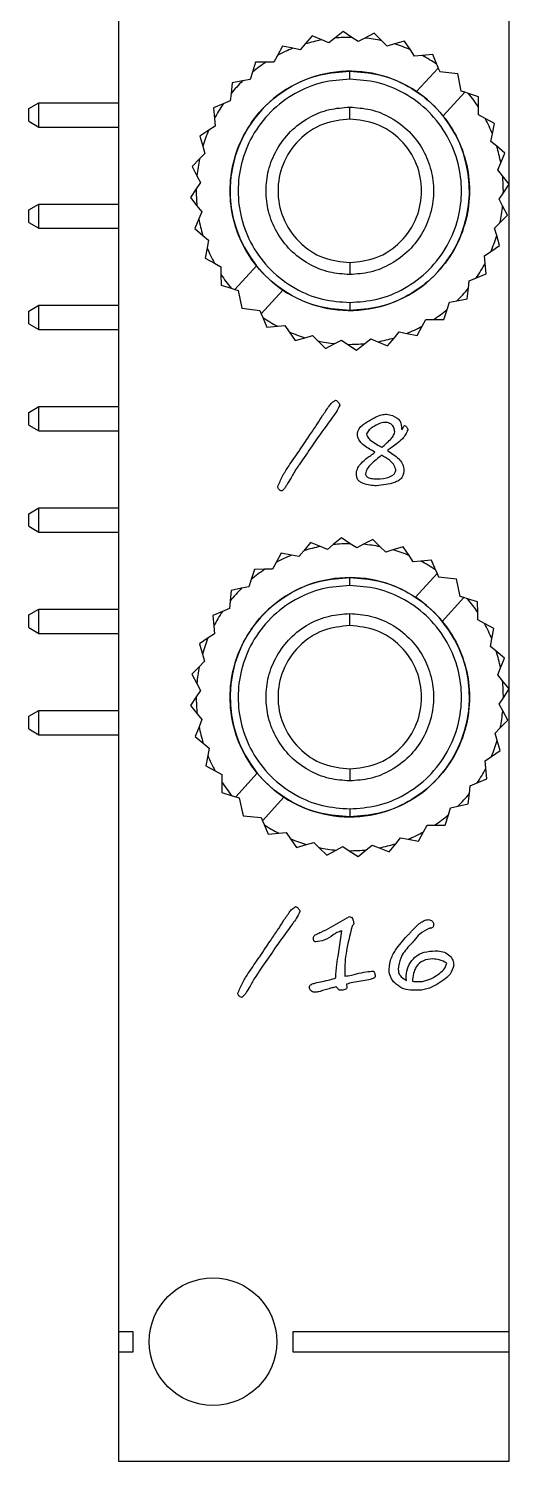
# Model space of a CAD drawing. Extents: x 456 to 468, y 437 to 565.
# Drawn here: x 456.38 to 468.44, y 436.67 to 472.6 of the extents above; entities that cross this region are included whole.
import ezdxf

# ---------------------------------------------------------------- set-up
doc = ezdxf.new("R2010")
doc.units = 0
doc.layers.get('0').update_dxf_attribs({"linetype": 'CONTINUOUS'})

msp = doc.modelspace()

# ---------------------------------------------------------------- linework, layer by layer
at = {"color": 7, "linetype": 'CONTINUOUS'}
for p, q in [((458.636, 561.921), (458.636, 439.921)), ((468.436, 439.921), (468.436, 545.37)), ((464.267, 472.532), (464.06, 472.367)), ((464.487, 472.385), (464.267, 472.532)), ((463.319, 472.22), (463.196, 472.075)), ((463.49, 472.422), (463.319, 472.22)), ((463.735, 472.321), (463.49, 472.422)), ((463.911, 472.249), (463.735, 472.321)), ((464.06, 472.367), (463.911, 472.249)), ((464.645, 472.28), (464.487, 472.385)), ((464.814, 472.367), (464.645, 472.28)), ((465.05, 472.488), (464.814, 472.367)), ((465.237, 472.301), (465.05, 472.488)), ((465.372, 472.167), (465.237, 472.301)), ((465.554, 472.22), (465.372, 472.167)), ((465.809, 472.293), (465.554, 472.22)), ((465.956, 472.073), (465.809, 472.293)), ((462.622, 471.931), (462.53, 471.765)), ((462.75, 472.163), (462.622, 471.931)), ((463.01, 472.112), (462.75, 472.163)), ((463.196, 472.075), (463.01, 472.112)), ((466.062, 471.915), (465.956, 472.073)), ((466.252, 471.931), (466.062, 471.915)), ((466.515, 471.953), (466.252, 471.931)), ((466.617, 471.708), (466.515, 471.953)), ((461.994, 471.512), (461.936, 471.331)), ((462.075, 471.764), (461.994, 471.512)), ((462.34, 471.765), (462.075, 471.764)), ((462.53, 471.765), (462.34, 471.765)), ((464.436, 471.336), (464.436, 471.536)), ((466.111, 471.024), (466.655, 471.617)), ((466.617, 471.708), (466.655, 471.617)), ((466.655, 471.617), (466.69, 471.533)), ((466.69, 471.533), (467.142, 471.481)), ((467.232, 471.035), (467.142, 471.481)), ((461.49, 471.242), (461.461, 470.979)), ((461.75, 471.294), (461.49, 471.242)), ((461.936, 471.331), (461.75, 471.294)), ((456.385, 470.599), (456.639, 470.745)), ((456.639, 470.136), (456.639, 470.745)), ((456.639, 470.745), (458.636, 470.745)), ((461.439, 470.79), (461.263, 470.716)), ((461.461, 470.979), (461.439, 470.79)), ((466.774, 470.416), (467.318, 471.008)), ((467.318, 471.008), (467.232, 471.035)), ((467.413, 470.977), (467.318, 471.008)), ((467.665, 470.897), (467.413, 470.977)), ((467.665, 470.632), (467.665, 470.897)), ((456.385, 470.282), (456.385, 470.599)), ((461.263, 470.716), (461.019, 470.615)), ((461.019, 470.615), (461.041, 470.351)), ((464.436, 470.336), (464.436, 470.636)), ((467.665, 470.442), (467.665, 470.632)), ((467.832, 470.35), (467.665, 470.442)), ((456.385, 470.282), (456.639, 470.136)), ((456.639, 470.136), (458.636, 470.136)), ((460.899, 470.056), (460.679, 469.908)), ((461.057, 470.162), (460.899, 470.056)), ((461.041, 470.351), (461.057, 470.162)), ((468.063, 470.222), (467.832, 470.35)), ((468.012, 469.962), (468.063, 470.222)), ((460.679, 469.908), (460.752, 469.654)), ((460.752, 469.654), (460.805, 469.471)), ((467.975, 469.775), (468.012, 469.962)), ((468.121, 469.653), (467.975, 469.775)), ((468.323, 469.482), (468.121, 469.653)), ((460.67, 469.336), (460.483, 469.149)), ((460.805, 469.471), (460.67, 469.336)), ((468.222, 469.237), (468.323, 469.482)), ((460.483, 469.149), (460.605, 468.914)), ((468.149, 469.061), (468.222, 469.237)), ((468.268, 468.912), (468.149, 469.061)), ((460.587, 468.586), (460.44, 468.366)), ((460.692, 468.745), (460.587, 468.586)), ((460.605, 468.914), (460.692, 468.745)), ((468.433, 468.705), (468.268, 468.912)), ((468.286, 468.485), (468.433, 468.705)), ((460.44, 468.366), (460.605, 468.159)), ((468.18, 468.327), (468.286, 468.485)), ((468.268, 468.158), (468.18, 468.327)), ((456.385, 468.059), (456.639, 468.205)), ((456.385, 467.742), (456.385, 468.059)), ((456.639, 467.596), (456.639, 468.205)), ((456.639, 468.205), (458.636, 468.205)), ((460.605, 468.159), (460.723, 468.01)), ((460.723, 468.01), (460.651, 467.834)), ((468.202, 467.735), (468.389, 467.922)), ((468.389, 467.922), (468.268, 468.158)), ((456.385, 467.742), (456.639, 467.596)), ((456.639, 467.596), (458.636, 467.596)), ((460.651, 467.834), (460.55, 467.59)), ((460.55, 467.59), (460.752, 467.419)), ((468.068, 467.6), (468.202, 467.735)), ((468.12, 467.417), (468.068, 467.6)), ((460.752, 467.419), (460.897, 467.296)), ((460.897, 467.296), (460.86, 467.109)), ((467.973, 467.016), (468.193, 467.163)), ((468.193, 467.163), (468.12, 467.417)), ((460.86, 467.109), (460.809, 466.85)), ((460.809, 466.85), (461.04, 466.721)), ((467.815, 466.91), (467.973, 467.016)), ((467.831, 466.72), (467.815, 466.91)), ((461.04, 466.721), (461.207, 466.629)), ((461.207, 466.629), (461.207, 466.439)), ((461.207, 466.439), (461.208, 466.174)), ((462.098, 466.656), (461.554, 466.064)), ((464.436, 466.736), (464.436, 466.436)), ((467.609, 466.355), (467.853, 466.456)), ((467.853, 466.456), (467.831, 466.72)), ((461.208, 466.174), (461.46, 466.094)), ((461.46, 466.094), (461.554, 466.064)), ((461.554, 466.064), (461.641, 466.036)), ((467.382, 465.83), (467.412, 466.093)), ((467.412, 466.093), (467.433, 466.282)), ((467.433, 466.282), (467.609, 466.355)), ((461.641, 466.036), (461.73, 465.59)), ((462.761, 466.047), (462.217, 465.455)), ((464.436, 465.736), (464.436, 465.536)), ((466.878, 465.559), (466.936, 465.74)), ((466.936, 465.74), (467.123, 465.778)), ((467.123, 465.778), (467.382, 465.83)), ((456.385, 465.519), (456.639, 465.665)), ((456.385, 465.202), (456.385, 465.519)), ((456.639, 465.056), (456.639, 465.665)), ((456.639, 465.665), (458.636, 465.665)), ((461.73, 465.59), (462.182, 465.539)), ((462.182, 465.539), (462.217, 465.455)), ((462.217, 465.455), (462.255, 465.363)), ((462.255, 465.363), (462.357, 465.119)), ((466.797, 465.307), (466.878, 465.559)), ((456.385, 465.202), (456.639, 465.056)), ((456.639, 465.056), (458.636, 465.056)), ((462.357, 465.119), (462.621, 465.141)), ((462.621, 465.141), (462.81, 465.156)), ((462.81, 465.156), (462.916, 464.998)), ((462.916, 464.998), (463.064, 464.779)), ((465.553, 464.851), (465.676, 464.996)), ((465.676, 464.996), (465.863, 464.96)), ((466.122, 464.908), (466.25, 465.14)), ((466.25, 465.14), (466.343, 465.306)), ((466.343, 465.306), (466.533, 465.307)), ((466.533, 465.307), (466.797, 465.307)), ((463.064, 464.779), (463.318, 464.852)), ((463.318, 464.852), (463.501, 464.904)), ((463.501, 464.904), (463.635, 464.77)), ((463.635, 464.77), (463.823, 464.583)), ((463.823, 464.583), (464.058, 464.704)), ((464.058, 464.704), (464.227, 464.791)), ((464.227, 464.791), (464.386, 464.686)), ((464.386, 464.686), (464.606, 464.539)), ((464.606, 464.539), (464.813, 464.704)), ((464.813, 464.704), (464.962, 464.823)), ((464.962, 464.823), (465.138, 464.75)), ((465.138, 464.75), (465.382, 464.649)), ((465.382, 464.649), (465.553, 464.851)), ((465.863, 464.96), (466.122, 464.908)), ((456.385, 462.979), (456.639, 463.125)), ((456.385, 462.662), (456.385, 462.979)), ((456.639, 462.516), (456.639, 463.125)), ((456.639, 463.125), (458.636, 463.125)), ((456.385, 462.662), (456.639, 462.516)), ((456.639, 462.516), (458.636, 462.516)), ((465.068, 461.979), (464.996, 462.02)), ((465.588, 461.518), (465.588, 461.547)), ((456.385, 460.439), (456.639, 460.585)), ((456.385, 460.122), (456.385, 460.439)), ((456.639, 459.976), (456.639, 460.585)), ((456.639, 460.585), (458.636, 460.585)), ((456.385, 460.122), (456.639, 459.976)), ((456.639, 459.976), (458.636, 459.976)), ((463.452, 459.713), (463.284, 459.509)), ((463.698, 459.614), (463.452, 459.713)), ((463.875, 459.543), (463.698, 459.614)), ((464.022, 459.663), (463.875, 459.543)), ((464.228, 459.83), (464.022, 459.663)), ((464.449, 459.686), (464.228, 459.83)), ((464.609, 459.582), (464.449, 459.686)), ((464.777, 459.671), (464.609, 459.582)), ((465.011, 459.794), (464.777, 459.671)), ((465.2, 459.609), (465.011, 459.794)), ((465.336, 459.476), (465.2, 459.609)), ((465.772, 459.606), (465.519, 459.53)), ((465.922, 459.387), (465.772, 459.606)), ((462.715, 459.446), (462.589, 459.214)), ((462.975, 459.398), (462.715, 459.446)), ((463.162, 459.363), (462.975, 459.398)), ((463.284, 459.509), (463.162, 459.363)), ((465.519, 459.53), (465.336, 459.476)), ((466.029, 459.23), (465.922, 459.387)), ((466.219, 459.248), (466.029, 459.23)), ((466.482, 459.273), (466.219, 459.248)), ((466.586, 459.029), (466.482, 459.273)), ((462.044, 459.041), (461.966, 458.788)), ((462.308, 459.044), (462.044, 459.041)), ((462.498, 459.046), (462.308, 459.044)), ((462.589, 459.214), (462.498, 459.046)), ((466.087, 458.341), (466.625, 458.938)), ((466.586, 459.029), (466.625, 458.938)), ((466.625, 458.938), (466.661, 458.854)), ((461.464, 458.513), (461.437, 458.25)), ((461.723, 458.567), (461.464, 458.513)), ((461.909, 458.606), (461.723, 458.567)), ((461.966, 458.788), (461.909, 458.606)), ((464.436, 458.636), (464.436, 458.836)), ((466.661, 458.854), (467.113, 458.808)), ((467.207, 458.362), (467.113, 458.808)), ((461.437, 458.25), (461.417, 458.06)), ((466.756, 457.738), (467.294, 458.336)), ((467.294, 458.336), (467.207, 458.362)), ((467.389, 458.306), (467.294, 458.336)), ((467.642, 458.228), (467.389, 458.306)), ((467.645, 457.964), (467.642, 458.228)), ((456.385, 457.899), (456.639, 458.045)), ((456.385, 457.582), (456.385, 457.899)), ((456.639, 457.436), (456.639, 458.045)), ((456.639, 458.045), (458.636, 458.045)), ((461.242, 457.986), (460.999, 457.882)), ((460.999, 457.882), (461.024, 457.618)), ((461.417, 458.06), (461.242, 457.986)), ((464.436, 457.636), (464.436, 457.936)), ((467.647, 457.773), (467.645, 457.964)), ((456.385, 457.582), (456.639, 457.436)), ((456.639, 457.436), (458.636, 457.436)), ((461.024, 457.618), (461.041, 457.429)), ((467.814, 457.683), (467.647, 457.773)), ((468.047, 457.557), (467.814, 457.683)), ((467.998, 457.297), (468.047, 457.557)), ((460.884, 457.321), (460.666, 457.172)), ((460.666, 457.172), (460.741, 456.918)), ((461.041, 457.429), (460.884, 457.321)), ((467.963, 457.11), (467.998, 457.297)), ((468.11, 456.988), (467.963, 457.11)), ((460.796, 456.736), (460.663, 456.6)), ((460.741, 456.918), (460.796, 456.736)), ((468.313, 456.819), (468.11, 456.988)), ((468.215, 456.574), (468.313, 456.819)), ((460.663, 456.6), (460.478, 456.41)), ((460.478, 456.41), (460.601, 456.176)), ((468.144, 456.397), (468.215, 456.574)), ((468.264, 456.25), (468.144, 456.397)), ((460.69, 456.008), (460.586, 455.849)), ((460.601, 456.176), (460.69, 456.008)), ((468.431, 456.044), (468.264, 456.25)), ((468.286, 455.822), (468.431, 456.044)), ((460.586, 455.849), (460.442, 455.627)), ((468.182, 455.663), (468.286, 455.822)), ((468.271, 455.495), (468.182, 455.663)), ((456.385, 455.359), (456.639, 455.505)), ((456.385, 455.042), (456.385, 455.359)), ((456.639, 454.896), (456.639, 455.505)), ((456.639, 455.505), (458.636, 455.505)), ((460.442, 455.627), (460.609, 455.422)), ((460.609, 455.422), (460.728, 455.274)), ((468.395, 455.261), (468.271, 455.495)), ((456.385, 455.042), (456.639, 454.896)), ((460.658, 455.097), (460.559, 454.852)), ((460.728, 455.274), (460.658, 455.097)), ((468.077, 454.936), (468.21, 455.072)), ((468.131, 454.753), (468.077, 454.936)), ((468.21, 455.072), (468.395, 455.261)), ((456.639, 454.896), (458.636, 454.896)), ((460.559, 454.852), (460.763, 454.683)), ((460.763, 454.683), (460.909, 454.562)), ((460.909, 454.562), (460.874, 454.374)), ((468.206, 454.5), (468.131, 454.753)), ((460.874, 454.374), (460.825, 454.114)), ((467.831, 454.243), (467.988, 454.35)), ((467.849, 454.053), (467.831, 454.243)), ((467.988, 454.35), (468.206, 454.5)), ((460.825, 454.114), (461.058, 453.988)), ((461.058, 453.988), (461.226, 453.898)), ((461.226, 453.898), (461.228, 453.708)), ((462.117, 453.933), (461.579, 453.336)), ((464.436, 454.036), (464.436, 453.736)), ((467.873, 453.79), (467.849, 454.053)), ((461.228, 453.708), (461.231, 453.443)), ((467.435, 453.422), (467.455, 453.611)), ((467.455, 453.611), (467.63, 453.686)), ((467.63, 453.686), (467.873, 453.79)), ((461.231, 453.443), (461.484, 453.365)), ((461.484, 453.365), (461.579, 453.336)), ((461.579, 453.336), (461.665, 453.309)), ((461.665, 453.309), (461.759, 452.864)), ((462.785, 453.331), (462.247, 452.733)), ((467.149, 453.104), (467.408, 453.158)), ((467.408, 453.158), (467.435, 453.422)), ((461.759, 452.864), (462.212, 452.817)), ((462.212, 452.817), (462.247, 452.733)), ((464.436, 453.036), (464.436, 452.836)), ((466.829, 452.63), (466.907, 452.883)), ((466.907, 452.883), (466.963, 453.065)), ((466.963, 453.065), (467.149, 453.104)), ((462.247, 452.733), (462.286, 452.642)), ((462.286, 452.642), (462.39, 452.398)), ((462.39, 452.398), (462.654, 452.423)), ((462.654, 452.423), (462.843, 452.441)), ((462.843, 452.441), (462.951, 452.284)), ((466.157, 452.225), (466.283, 452.458)), ((466.283, 452.458), (466.374, 452.625)), ((466.374, 452.625), (466.564, 452.627)), ((466.564, 452.627), (466.829, 452.63)), ((462.951, 452.284), (463.1, 452.065)), ((463.1, 452.065), (463.354, 452.141)), ((463.354, 452.141), (463.536, 452.195)), ((463.536, 452.195), (463.672, 452.062)), ((463.672, 452.062), (463.861, 451.877)), ((464.095, 452.001), (464.264, 452.09)), ((464.264, 452.09), (464.423, 451.986)), ((464.85, 452.008), (464.998, 452.128)), ((464.998, 452.128), (465.174, 452.057)), ((465.174, 452.057), (465.42, 451.958)), ((465.42, 451.958), (465.589, 452.162)), ((465.589, 452.162), (465.71, 452.309)), ((465.71, 452.309), (465.897, 452.274)), ((465.897, 452.274), (466.157, 452.225)), ((463.861, 451.877), (464.095, 452.001)), ((464.423, 451.986), (464.645, 451.841)), ((464.645, 451.841), (464.85, 452.008)), ((464.151, 449.395), (464.24, 449.973)), ((464.355, 448.638), (464.36, 448.557)), ((466.125, 448.702), (466.257, 448.707)), ((459.006, 439.921), (458.636, 439.921)), ((458.636, 439.921), (458.636, 439.421)), ((459.006, 439.421), (459.006, 439.921)), ((463.006, 439.921), (463.006, 439.421)), ((468.436, 439.921), (463.006, 439.921)), ((468.436, 439.421), (468.436, 439.921)), ((458.636, 439.421), (459.006, 439.421)), ((458.636, 439.421), (458.636, 436.671)), ((463.006, 439.421), (468.436, 439.421)), ((468.436, 436.671), (468.436, 439.421)), ((458.636, 436.671), (468.436, 436.671))]:
    msp.add_line(p, q, dxfattribs=at)
msp.add_circle((461.006, 439.671), 1.6, dxfattribs=at)
for centre, radius, start, end in [((464.436, 468.536), 3.85, 100.4962, 106.864), ((464.436, 468.536), 3.85, 89.2462, 95.614), ((464.436, 468.536), 3.85, 77.9962, 84.364), ((464.436, 468.536), 3.85, 66.7462, 73.114), ((464.436, 468.536), 3.85, 111.7462, 118.114), ((464.436, 468.536), 3.85, 55.4962, 61.864), ((464.436, 468.536), 3, 56.057, 218.8032), ((464.436, 468.536), 3.85, 122.9962, 129.364), ((464.436, 468.536), 3.85, 134.2462, 140.614), ((464.436, 468.536), 3, 38.8032, 56.057), ((464.436, 468.536), 3.85, 32.9962, 39.364), ((464.436, 468.536), 3.85, 145.4962, 151.864), ((464.436, 468.536), 3, 236.057, 38.8032), ((464.436, 468.536), 3.85, 156.7462, 163.114), ((464.436, 468.536), 3.85, 21.7462, 28.114), ((464.436, 468.536), 3.85, 10.4962, 16.864), ((464.436, 468.536), 3.85, 167.9962, 174.364), ((464.436, 468.536), 3.85, 179.2462, 185.614), ((464.436, 468.536), 3.85, 359.2462, 5.614), ((464.436, 468.536), 3.85, 347.9962, 354.364), ((464.436, 468.536), 3.85, 190.4962, 196.864), ((464.436, 468.536), 3.85, 336.7462, 343.114), ((464.436, 468.536), 3.85, 201.7462, 208.114), ((464.436, 468.536), 3.85, 212.9962, 219.364), ((464.436, 468.536), 3, 218.8032, 236.057), ((464.436, 468.536), 3.85, 325.4962, 331.864), ((464.436, 468.536), 3.85, 314.2462, 320.614), ((464.436, 468.536), 3.85, 235.4962, 241.864), ((464.436, 468.536), 3.85, 302.9962, 309.364), ((464.436, 468.536), 3.85, 246.7462, 253.114), ((464.436, 468.536), 3.85, 291.7462, 298.114), ((464.436, 468.536), 3.85, 257.9962, 264.364), ((464.436, 468.536), 3.85, 269.2462, 275.614), ((464.436, 468.536), 3.85, 280.4962, 286.864), ((464.436, 455.836), 3.85, 101.0536, 107.4214), ((464.436, 455.836), 3.85, 89.8036, 96.1714), ((464.436, 455.836), 3.85, 78.5536, 84.9214), ((464.436, 455.836), 3.85, 112.3036, 118.6714), ((464.436, 455.836), 3.85, 67.3036, 73.6714), ((464.436, 455.836), 3.85, 56.0536, 62.4214), ((464.436, 455.836), 3.85, 123.5536, 129.9214), ((464.436, 455.836), 3, 56.6144, 219.3606), ((464.436, 455.836), 3.85, 134.8036, 141.1714), ((464.436, 455.836), 3, 39.3606, 56.6144), ((464.436, 455.836), 3.85, 33.5536, 39.9214), ((464.436, 455.836), 3.85, 146.0536, 152.4214), ((464.436, 455.836), 3, 236.6144, 39.3606), ((464.436, 455.836), 3.85, 22.3036, 28.6714), ((464.436, 455.836), 3.85, 157.3036, 163.6714), ((464.436, 455.836), 3.85, 11.0536, 17.4214), ((464.436, 455.836), 3.85, 168.5536, 174.9214), ((464.436, 455.836), 3.85, 359.8036, 6.1714), ((464.436, 455.836), 3.85, 179.8036, 186.1714), ((464.436, 455.836), 3.85, 348.5536, 354.9214), ((464.436, 455.836), 3.85, 191.0536, 197.4214), ((464.436, 455.836), 3.85, 337.3036, 343.6714), ((464.436, 455.836), 3.85, 202.3036, 208.6714), ((464.436, 455.836), 3, 219.3606, 236.6144), ((464.436, 455.836), 3.85, 326.0536, 332.4214), ((464.436, 455.836), 3.85, 213.5536, 219.9214), ((464.436, 455.836), 3.85, 314.8036, 321.1714), ((464.436, 455.836), 3.85, 303.5536, 309.9214), ((464.436, 455.836), 3.85, 236.0536, 242.4214), ((464.436, 455.836), 3.85, 292.3036, 298.6714), ((464.436, 455.836), 3.85, 247.3036, 253.6714), ((464.436, 455.836), 3.85, 258.5536, 264.9214), ((464.436, 455.836), 3.85, 281.0536, 287.4214), ((464.436, 455.836), 3.85, 269.8036, 276.1714)]:
    msp.add_arc(centre, radius, start, end, dxfattribs=at)
for points, knots in [([(464.436, 465.536), (464.19, 465.553), (463.679, 465.59), (462.943, 465.894), (462.288, 466.387), (461.792, 467.042), (461.499, 467.778), (461.406, 468.536), (461.499, 469.293), (461.792, 470.029), (462.288, 470.684), (462.943, 471.177), (463.679, 471.481), (464.19, 471.518), (464.436, 471.536)], [0, 0, 0, 0, 0.078504, 0.162677, 0.25, 0.337323, 0.421496, 0.5, 0.578504, 0.662677, 0.75, 0.837323, 0.921496, 1, 1, 1, 1]), ([(464.436, 471.536), (464.683, 471.518), (465.194, 471.481), (465.93, 471.177), (466.584, 470.684), (467.08, 470.029), (467.373, 469.293), (467.467, 468.536), (467.373, 467.778), (467.08, 467.042), (466.584, 466.387), (465.93, 465.894), (465.194, 465.59), (464.683, 465.553), (464.436, 465.536)], [0, 0, 0, 0, 0.078504, 0.162677, 0.25, 0.337323, 0.421496, 0.5, 0.578504, 0.662677, 0.75, 0.837323, 0.921496, 1, 1, 1, 1]), ([(464.436, 471.336), (464.206, 471.319), (463.729, 471.285), (463.042, 471.001), (462.431, 470.541), (461.969, 469.929), (461.695, 469.243), (461.608, 468.536), (461.695, 467.829), (461.969, 467.142), (462.431, 466.53), (463.042, 466.07), (463.729, 465.786), (464.206, 465.752), (464.436, 465.736)], [0, 0, 0, 0, 0.078504, 0.162677, 0.25, 0.337323, 0.421496, 0.5, 0.578504, 0.662677, 0.75, 0.837323, 0.921496, 1, 1, 1, 1]), ([(464.436, 465.736), (464.666, 465.752), (465.143, 465.786), (465.83, 466.07), (466.441, 466.53), (466.904, 467.142), (467.177, 467.829), (467.265, 468.536), (467.177, 469.243), (466.904, 469.929), (466.441, 470.541), (465.83, 471.001), (465.143, 471.285), (464.666, 471.319), (464.436, 471.336)], [0, 0, 0, 0, 0.078504, 0.162677, 0.25, 0.337323, 0.421496, 0.5, 0.578504, 0.662677, 0.75, 0.837323, 0.921496, 1, 1, 1, 1]), ([(464.436, 466.436), (464.264, 466.448), (463.906, 466.474), (463.391, 466.687), (462.933, 467.031), (462.586, 467.49), (462.38, 468.005), (462.315, 468.536), (462.38, 469.066), (462.586, 469.581), (462.933, 470.04), (463.391, 470.385), (463.906, 470.598), (464.264, 470.623), (464.436, 470.636)], [0, 0, 0, 0, 0.078504, 0.162677, 0.25, 0.337323, 0.421496, 0.5, 0.578504, 0.662677, 0.75, 0.837323, 0.921496, 1, 1, 1, 1]), ([(464.436, 470.636), (464.609, 470.623), (464.966, 470.598), (465.482, 470.385), (465.94, 470.04), (466.287, 469.581), (466.492, 469.066), (466.558, 468.536), (466.492, 468.005), (466.287, 467.49), (465.94, 467.031), (465.482, 466.687), (464.966, 466.474), (464.609, 466.448), (464.436, 466.436)], [0, 0, 0, 0, 0.078504, 0.162677, 0.25, 0.337323, 0.421496, 0.5, 0.578504, 0.662677, 0.75, 0.837323, 0.921496, 1, 1, 1, 1]), ([(464.436, 470.336), (464.21, 470.311), (463.739, 470.259), (463.127, 469.841), (462.726, 469.233), (462.593, 468.536), (462.726, 467.838), (463.127, 467.23), (463.739, 466.813), (464.21, 466.761), (464.436, 466.736)], [0, 0, 0, 0, 0.120054, 0.25, 0.379946, 0.5, 0.620054, 0.75, 0.879946, 1, 1, 1, 1]), ([(464.436, 466.736), (464.662, 466.761), (465.133, 466.813), (465.745, 467.23), (466.147, 467.838), (466.279, 468.536), (466.147, 469.233), (465.745, 469.841), (465.133, 470.259), (464.662, 470.311), (464.436, 470.336)], [0, 0, 0, 0, 0.120054, 0.25, 0.379946, 0.5, 0.620054, 0.75, 0.879946, 1, 1, 1, 1]), ([(463.754, 462.9), (463.808, 462.979), (463.883, 463.088), (463.983, 463.228), (464.047, 463.267), (464.079, 463.287)], [0, 0, 0, 0, 0.562347, 0.783293, 1, 1, 1, 1]), ([(464.079, 463.287), (464.094, 463.281), (464.124, 463.268), (464.151, 463.231), (464.177, 463.199), (464.183, 463.174), (464.185, 463.161)], [0, 0, 0, 0, 0.276956, 0.558822, 0.780187, 1, 1, 1, 1]), ([(464.004, 462.86), (463.86, 462.662), (463.604, 462.308), (463.359, 461.946), (463.251, 461.787)], [0, 0, 0, 0, 0.5599988, 1, 1, 1, 1]), ([(463.438, 462.417), (463.499, 462.506), (463.609, 462.664), (463.71, 462.828), (463.754, 462.9)], [0, 0, 0, 0, 0.560003, 1, 1, 1, 1]), ([(464.185, 463.161), (464.157, 463.102), (464.106, 462.996), (464.035, 462.902), (464.004, 462.86)], [0, 0, 0, 0, 0.558389, 1, 1, 1, 1]), ([(464.973, 462.8), (464.993, 462.81), (465.028, 462.829), (465.062, 462.849), (465.077, 462.858)], [0, 0, 0, 0, 0.559987, 1, 1, 1, 1]), ([(465.077, 462.858), (465.128, 462.883), (465.22, 462.927), (465.322, 462.931), (465.367, 462.932)], [0, 0, 0, 0, 0.559203, 1, 1, 1, 1]), ([(465.367, 462.932), (465.459, 462.912), (465.587, 462.884), (465.711, 462.761), (465.72, 462.687), (465.725, 462.65)], [0, 0, 0, 0, 0.560793, 0.778346, 1, 1, 1, 1]), ([(464.626, 462.422), (464.635, 462.472), (464.653, 462.573), (464.794, 462.697), (464.905, 462.761), (464.973, 462.8)], [0, 0, 0, 0, 0.278149, 0.558059, 1, 1, 1, 1]), ([(465.322, 462.73), (465.269, 462.721), (465.162, 462.703), (465.035, 462.622), (464.915, 462.55), (464.874, 462.475), (464.854, 462.438)], [0, 0, 0, 0, 0.280386, 0.562231, 0.783741, 1, 1, 1, 1]), ([(465.241, 462.103), (465.313, 462.164), (465.414, 462.251), (465.53, 462.38), (465.552, 462.452), (465.563, 462.488)], [0, 0, 0, 0, 0.561272, 0.781716, 1, 1, 1, 1]), ([(465.563, 462.488), (465.56, 462.524), (465.553, 462.596), (465.489, 462.678), (465.407, 462.724), (465.35, 462.728), (465.322, 462.73)], [0, 0, 0, 0, 0.28001, 0.559139, 0.779303, 1, 1, 1, 1]), ([(465.892, 462.543), (465.874, 462.503), (465.838, 462.422), (465.742, 462.295), (465.653, 462.223), (465.598, 462.179)], [0, 0, 0, 0, 0.278655, 0.559377, 1, 1, 1, 1]), ([(465.725, 462.65), (465.727, 462.629), (465.732, 462.593), (465.739, 462.556), (465.742, 462.54)], [0, 0, 0, 0, 0.560279, 1, 1, 1, 1]), ([(465.742, 462.54), (465.749, 462.551), (465.761, 462.57), (465.772, 462.59), (465.776, 462.599)], [0, 0, 0, 0, 0.559933, 1, 1, 1, 1]), ([(465.776, 462.599), (465.782, 462.609), (465.791, 462.628), (465.802, 462.646), (465.807, 462.654)], [0, 0, 0, 0, 0.560026, 1, 1, 1, 1]), ([(465.807, 462.654), (465.819, 462.648), (465.844, 462.636), (465.868, 462.606), (465.888, 462.576), (465.89, 462.554), (465.892, 462.543)], [0, 0, 0, 0, 0.279028, 0.559883, 0.780408, 1, 1, 1, 1]), ([(463.187, 462.038), (463.232, 462.11), (463.314, 462.237), (463.4, 462.362), (463.438, 462.417)], [0, 0, 0, 0, 0.559989, 1, 1, 1, 1]), ([(464.996, 462.02), (464.904, 462.073), (464.775, 462.147), (464.651, 462.298), (464.634, 462.381), (464.626, 462.422)], [0, 0, 0, 0, 0.560483, 0.780965, 1, 1, 1, 1]), ([(464.854, 462.438), (464.867, 462.402), (464.893, 462.328), (465.007, 462.241), (465.092, 462.19), (465.143, 462.159)], [0, 0, 0, 0, 0.276293, 0.557585, 1, 1, 1, 1]), ([(465.143, 462.159), (465.162, 462.149), (465.195, 462.131), (465.227, 462.111), (465.241, 462.103)], [0, 0, 0, 0, 0.559997, 1, 1, 1, 1]), ([(465.598, 462.179), (465.556, 462.15), (465.481, 462.099), (465.41, 462.043), (465.378, 462.018)], [0, 0, 0, 0, 0.560095, 1, 1, 1, 1]), ([(462.63, 461.112), (462.668, 461.203), (462.743, 461.384), (462.933, 461.678), (463.078, 461.883), (463.167, 462.009)], [0, 0, 0, 0, 0.279489, 0.559683, 1, 1, 1, 1]), ([(463.251, 461.787), (463.228, 461.754), (463.187, 461.693), (463.145, 461.634), (463.127, 461.607)], [0, 0, 0, 0, 0.559999, 1, 1, 1, 1]), ([(463.167, 462.009), (463.171, 462.014), (463.178, 462.024), (463.184, 462.034), (463.187, 462.038)], [0, 0, 0, 0, 0.559979, 1, 1, 1, 1]), ([(464.601, 461.451), (464.61, 461.498), (464.628, 461.59), (464.731, 461.726), (464.825, 461.8), (464.883, 461.846)], [0, 0, 0, 0, 0.278833, 0.559463, 1, 1, 1, 1]), ([(465.234, 461.903), (465.141, 461.831), (465.012, 461.73), (464.865, 461.572), (464.841, 461.481), (464.829, 461.436)], [0, 0, 0, 0, 0.561452, 0.781964, 1, 1, 1, 1]), ([(464.883, 461.846), (464.918, 461.87), (464.98, 461.914), (465.041, 461.959), (465.068, 461.979)], [0, 0, 0, 0, 0.5600231, 1, 1, 1, 1]), ([(465.588, 461.547), (465.573, 461.593), (465.541, 461.686), (465.409, 461.805), (465.301, 461.866), (465.234, 461.903)], [0, 0, 0, 0, 0.277046, 0.558611, 1, 1, 1, 1]), ([(465.378, 462.018), (465.479, 461.956), (465.62, 461.87), (465.761, 461.705), (465.781, 461.613), (465.791, 461.567)], [0, 0, 0, 0, 0.559896, 0.780959, 1, 1, 1, 1]), ([(463.127, 461.607), (463.094, 461.559), (463.035, 461.473), (462.986, 461.381), (462.964, 461.341)], [0, 0, 0, 0, 0.560175, 1, 1, 1, 1]), ([(465.109, 461.135), (464.996, 461.146), (464.855, 461.159), (464.699, 461.227), (464.635, 461.285), (464.605, 461.367), (464.602, 461.423), (464.601, 461.451)], [0, 0, 0, 0, 0.500019, 0.625293, 0.749646, 0.874694, 1, 1, 1, 1]), ([(464.829, 461.436), (464.83, 461.425), (464.832, 461.402), (464.861, 461.366), (464.931, 461.328), (464.998, 461.319), (465.042, 461.312)], [0, 0, 0, 0, 0.12508, 0.250864, 0.500712, 1, 1, 1, 1]), ([(465.042, 461.312), (465.148, 461.313), (465.306, 461.315), (465.479, 461.378), (465.567, 461.441), (465.581, 461.492), (465.588, 461.518)], [0, 0, 0, 0, 0.501731, 0.751677, 0.876827, 1, 1, 1, 1]), ([(465.791, 461.567), (465.788, 461.487), (465.785, 461.366), (465.664, 461.262), (465.451, 461.179), (465.261, 461.155), (465.109, 461.135)], [0, 0, 0, 0, 0.2493065, 0.3734867, 0.4990042, 1, 1, 1, 1]), ([(462.733, 461.008), (462.718, 461.012), (462.689, 461.018), (462.659, 461.047), (462.635, 461.078), (462.632, 461.101), (462.63, 461.112)], [0, 0, 0, 0, 0.278242, 0.558963, 0.77987, 1, 1, 1, 1]), ([(462.964, 461.341), (462.926, 461.275), (462.874, 461.183), (462.798, 461.069), (462.754, 461.029), (462.733, 461.008)], [0, 0, 0, 0, 0.5613373, 0.7821131, 1, 1, 1, 1]), ([(464.436, 452.836), (464.19, 452.853), (463.679, 452.89), (462.943, 453.194), (462.288, 453.687), (461.792, 454.342), (461.499, 455.078), (461.406, 455.836), (461.499, 456.593), (461.792, 457.329), (462.288, 457.984), (462.943, 458.477), (463.679, 458.781), (464.19, 458.818), (464.436, 458.836)], [0, 0, 0, 0, 0.0785035, 0.1626766, 0.25, 0.3373234, 0.4214965, 0.5, 0.5785035, 0.6626766, 0.75, 0.8373234, 0.9214965, 1, 1, 1, 1]), ([(464.436, 458.636), (464.206, 458.619), (463.729, 458.585), (463.042, 458.301), (462.431, 457.841), (461.969, 457.229), (461.695, 456.543), (461.608, 455.836), (461.695, 455.129), (461.969, 454.442), (462.431, 453.83), (463.042, 453.37), (463.729, 453.086), (464.206, 453.052), (464.436, 453.036)], [0, 0, 0, 0, 0.078504, 0.162677, 0.25, 0.337323, 0.421496, 0.5, 0.578504, 0.662677, 0.75, 0.837323, 0.921496, 1, 1, 1, 1]), ([(464.436, 458.836), (464.683, 458.818), (465.194, 458.781), (465.93, 458.477), (466.584, 457.984), (467.08, 457.329), (467.373, 456.593), (467.467, 455.836), (467.373, 455.078), (467.08, 454.342), (466.584, 453.687), (465.93, 453.194), (465.194, 452.89), (464.683, 452.853), (464.436, 452.836)], [0, 0, 0, 0, 0.0785035, 0.1626766, 0.25, 0.3373234, 0.4214965, 0.5, 0.5785035, 0.6626766, 0.75, 0.8373234, 0.9214965, 1, 1, 1, 1]), ([(464.436, 453.036), (464.666, 453.052), (465.143, 453.086), (465.83, 453.37), (466.441, 453.83), (466.904, 454.442), (467.177, 455.129), (467.265, 455.836), (467.177, 456.543), (466.904, 457.229), (466.441, 457.841), (465.83, 458.301), (465.143, 458.585), (464.666, 458.619), (464.436, 458.636)], [0, 0, 0, 0, 0.078504, 0.162677, 0.25, 0.337323, 0.421496, 0.5, 0.578504, 0.662677, 0.75, 0.837323, 0.921496, 1, 1, 1, 1]), ([(464.436, 453.736), (464.264, 453.748), (463.906, 453.774), (463.391, 453.987), (462.933, 454.331), (462.586, 454.79), (462.38, 455.305), (462.315, 455.836), (462.38, 456.366), (462.586, 456.881), (462.933, 457.34), (463.391, 457.685), (463.906, 457.898), (464.264, 457.923), (464.436, 457.936)], [0, 0, 0, 0, 0.078504, 0.162677, 0.25, 0.337323, 0.421496, 0.5, 0.578504, 0.662677, 0.75, 0.837323, 0.921496, 1, 1, 1, 1]), ([(464.436, 457.936), (464.609, 457.923), (464.966, 457.898), (465.482, 457.685), (465.94, 457.34), (466.287, 456.881), (466.492, 456.366), (466.558, 455.836), (466.492, 455.305), (466.287, 454.79), (465.94, 454.331), (465.482, 453.987), (464.966, 453.774), (464.609, 453.748), (464.436, 453.736)], [0, 0, 0, 0, 0.078504, 0.162677, 0.25, 0.337323, 0.421496, 0.5, 0.578504, 0.662677, 0.75, 0.837323, 0.921496, 1, 1, 1, 1]), ([(464.436, 457.636), (464.21, 457.611), (463.739, 457.559), (463.127, 457.141), (462.726, 456.533), (462.593, 455.836), (462.726, 455.138), (463.127, 454.53), (463.739, 454.113), (464.21, 454.061), (464.436, 454.036)], [0, 0, 0, 0, 0.120054, 0.25, 0.379946, 0.5, 0.620054, 0.75, 0.879946, 1, 1, 1, 1]), ([(464.436, 454.036), (464.662, 454.061), (465.133, 454.113), (465.745, 454.53), (466.147, 455.138), (466.279, 455.836), (466.147, 456.533), (465.745, 457.141), (465.133, 457.559), (464.662, 457.611), (464.436, 457.636)], [0, 0, 0, 0, 0.1200542, 0.25, 0.3799458, 0.5, 0.6200542, 0.75, 0.8799458, 1, 1, 1, 1]), ([(462.754, 450.2), (462.808, 450.279), (462.883, 450.388), (462.983, 450.528), (463.047, 450.567), (463.079, 450.587)], [0, 0, 0, 0, 0.562347, 0.783293, 1, 1, 1, 1]), ([(463.185, 450.461), (463.157, 450.402), (463.106, 450.296), (463.035, 450.202), (463.004, 450.16)], [0, 0, 0, 0, 0.558389, 1, 1, 1, 1]), ([(463.079, 450.587), (463.094, 450.581), (463.124, 450.568), (463.151, 450.531), (463.177, 450.499), (463.183, 450.474), (463.185, 450.461)], [0, 0, 0, 0, 0.276956, 0.558822, 0.780187, 1, 1, 1, 1]), ([(463.525, 449.787), (463.525, 449.799), (463.525, 449.821), (463.54, 449.866), (463.62, 449.897), (463.758, 449.964), (463.964, 450.062), (464.193, 450.206), (464.353, 450.291), (464.432, 450.334)], [0, 0, 0, 0, 0.031271, 0.062379, 0.124468, 0.249617, 0.49984, 0.750137, 1, 1, 1, 1]), ([(464.432, 450.334), (464.451, 450.327), (464.488, 450.314), (464.522, 450.25), (464.531, 450.201), (464.537, 450.172)], [0, 0, 0, 0, 0.275632, 0.558146, 1, 1, 1, 1]), ([(465.986, 449.965), (466.053, 450.038), (466.147, 450.139), (466.296, 450.241), (466.374, 450.252), (466.413, 450.258)], [0, 0, 0, 0, 0.560729, 0.78075, 1, 1, 1, 1]), ([(466.413, 450.258), (466.43, 450.256), (466.464, 450.251), (466.504, 450.224), (466.533, 450.189), (466.536, 450.162), (466.537, 450.149)], [0, 0, 0, 0, 0.27993, 0.560306, 0.780322, 1, 1, 1, 1]), ([(463.004, 450.16), (462.86, 449.962), (462.604, 449.608), (462.359, 449.246), (462.251, 449.087)], [0, 0, 0, 0, 0.5599988, 1, 1, 1, 1]), ([(462.438, 449.717), (462.499, 449.806), (462.609, 449.964), (462.71, 450.128), (462.754, 450.2)], [0, 0, 0, 0, 0.560003, 1, 1, 1, 1]), ([(464.24, 449.973), (464.196, 449.962), (464.117, 449.942), (464.051, 449.894), (464.022, 449.873)], [0, 0, 0, 0, 0.55783, 1, 1, 1, 1]), ([(464.493, 450.096), (464.435, 449.865), (464.354, 449.543), (464.307, 449.12), (464.309, 448.933), (464.31, 448.84)], [0, 0, 0, 0, 0.560198, 0.780274, 1, 1, 1, 1]), ([(464.537, 450.172), (464.536, 450.163), (464.534, 450.147), (464.518, 450.12), (464.503, 450.105), (464.493, 450.096)], [0, 0, 0, 0, 0.279393, 0.560177, 1, 1, 1, 1]), ([(465.873, 449.849), (465.895, 449.87), (465.933, 449.908), (465.97, 449.948), (465.986, 449.965)], [0, 0, 0, 0, 0.559983, 1, 1, 1, 1]), ([(466.419, 450.033), (466.338, 449.991), (466.194, 449.916), (466.093, 449.79), (466.048, 449.734)], [0, 0, 0, 0, 0.558052, 1, 1, 1, 1]), ([(466.483, 450.046), (466.471, 450.046), (466.448, 450.046), (466.428, 450.037), (466.419, 450.033)], [0, 0, 0, 0, 0.561246, 1, 1, 1, 1]), ([(466.537, 450.149), (466.536, 450.125), (466.535, 450.091), (466.51, 450.055), (466.492, 450.049), (466.483, 450.046)], [0, 0, 0, 0, 0.559655, 0.780171, 1, 1, 1, 1]), ([(462.187, 449.338), (462.232, 449.41), (462.314, 449.537), (462.4, 449.662), (462.438, 449.717)], [0, 0, 0, 0, 0.5599892, 1, 1, 1, 1]), ([(463.586, 449.701), (463.576, 449.702), (463.56, 449.704), (463.544, 449.716), (463.527, 449.741), (463.526, 449.767), (463.525, 449.787)], [0, 0, 0, 0, 0.249434, 0.374798, 0.500954, 1, 1, 1, 1]), ([(464.022, 449.873), (463.947, 449.823), (463.813, 449.734), (463.655, 449.711), (463.586, 449.701)], [0, 0, 0, 0, 0.560861, 1, 1, 1, 1]), ([(465.424, 448.938), (465.428, 449.036), (465.436, 449.234), (465.605, 449.548), (465.772, 449.735), (465.873, 449.849)], [0, 0, 0, 0, 0.279983, 0.559912, 1, 1, 1, 1]), ([(465.926, 449.601), (465.842, 449.504), (465.692, 449.331), (465.664, 449.105), (465.651, 449.005)], [0, 0, 0, 0, 0.5588468, 1, 1, 1, 1]), ([(466.048, 449.734), (466.027, 449.708), (465.988, 449.662), (465.945, 449.62), (465.926, 449.601)], [0, 0, 0, 0, 0.559885, 1, 1, 1, 1]), ([(461.63, 448.412), (461.668, 448.503), (461.743, 448.684), (461.933, 448.978), (462.078, 449.183), (462.167, 449.309)], [0, 0, 0, 0, 0.279489, 0.559683, 1, 1, 1, 1]), ([(462.167, 449.309), (462.171, 449.314), (462.178, 449.324), (462.184, 449.334), (462.187, 449.338)], [0, 0, 0, 0, 0.559979, 1, 1, 1, 1]), ([(464.082, 448.795), (464.091, 448.908), (464.109, 449.109), (464.138, 449.308), (464.151, 449.395)], [0, 0, 0, 0, 0.559983, 1, 1, 1, 1]), ([(465.854, 448.734), (465.852, 448.813), (465.847, 448.97), (465.95, 449.186), (466.113, 449.38), (466.371, 449.467), (466.554, 449.471), (466.646, 449.473)], [0, 0, 0, 0, 0.186661, 0.373399, 0.560007, 0.7791, 1, 1, 1, 1]), ([(466.514, 449.27), (466.434, 449.264), (466.274, 449.252), (466.046, 449.05), (466.021, 448.842), (466.006, 448.715)], [0, 0, 0, 0, 0.280978, 0.559924, 1, 1, 1, 1]), ([(466.867, 449.162), (466.805, 449.197), (466.696, 449.261), (466.57, 449.267), (466.514, 449.27)], [0, 0, 0, 0, 0.5592274, 1, 1, 1, 1]), ([(466.646, 449.473), (466.701, 449.466), (466.813, 449.453), (466.94, 449.359), (467.029, 449.244), (467.039, 449.156), (467.044, 449.112)], [0, 0, 0, 0, 0.279779, 0.560044, 0.780113, 1, 1, 1, 1]), ([(462.127, 448.907), (462.094, 448.859), (462.035, 448.773), (461.986, 448.681), (461.964, 448.641)], [0, 0, 0, 0, 0.560175, 1, 1, 1, 1]), ([(462.251, 449.087), (462.228, 449.054), (462.187, 448.993), (462.145, 448.934), (462.127, 448.907)], [0, 0, 0, 0, 0.559999, 1, 1, 1, 1]), ([(464.31, 448.84), (464.366, 448.847), (464.466, 448.859), (464.563, 448.885), (464.606, 448.897)], [0, 0, 0, 0, 0.559734, 1, 1, 1, 1]), ([(464.606, 448.897), (464.686, 448.917), (464.827, 448.953), (464.973, 448.962), (465.037, 448.967)], [0, 0, 0, 0, 0.56016, 1, 1, 1, 1]), ([(465.069, 448.861), (465.07, 448.843), (465.071, 448.815), (465.042, 448.791), (464.993, 448.772), (464.885, 448.736), (464.78, 448.722), (464.711, 448.713)], [0, 0, 0, 0, 0.124318, 0.186089, 0.248648, 0.499028, 1, 1, 1, 1]), ([(465.037, 448.967), (465.046, 448.948), (465.063, 448.915), (465.067, 448.878), (465.069, 448.861)], [0, 0, 0, 0, 0.560419, 1, 1, 1, 1]), ([(466.016, 448.486), (465.939, 448.491), (465.786, 448.501), (465.608, 448.622), (465.47, 448.764), (465.439, 448.88), (465.424, 448.938)], [0, 0, 0, 0, 0.280698, 0.56062, 0.78165, 1, 1, 1, 1]), ([(465.651, 449.005), (465.654, 448.971), (465.659, 448.904), (465.736, 448.806), (465.809, 448.761), (465.854, 448.734)], [0, 0, 0, 0, 0.280107, 0.5582946, 1, 1, 1, 1]), ([(467.044, 449.112), (467.02, 449.034), (466.973, 448.877), (466.77, 448.729), (466.559, 448.591), (466.304, 448.481), (466.112, 448.484), (466.016, 448.486)], [0, 0, 0, 0, 0.184394, 0.371579, 0.559247, 0.778916, 1, 1, 1, 1]), ([(466.257, 448.707), (466.329, 448.725), (466.475, 448.761), (466.645, 448.882), (466.805, 448.995), (466.846, 449.107), (466.867, 449.162)], [0, 0, 0, 0, 0.279761, 0.561689, 0.782993, 1, 1, 1, 1]), ([(461.964, 448.641), (461.926, 448.575), (461.874, 448.483), (461.798, 448.369), (461.754, 448.329), (461.733, 448.308)], [0, 0, 0, 0, 0.5613373, 0.7821131, 1, 1, 1, 1]), ([(463.424, 448.556), (463.427, 448.572), (463.433, 448.605), (463.487, 448.644), (463.594, 448.675), (463.687, 448.695), (463.75, 448.709)], [0, 0, 0, 0, 0.123789, 0.248412, 0.498454, 1, 1, 1, 1]), ([(463.558, 448.435), (463.539, 448.437), (463.501, 448.44), (463.459, 448.474), (463.431, 448.513), (463.426, 448.542), (463.424, 448.556)], [0, 0, 0, 0, 0.2801541, 0.5596097, 0.7802989, 1, 1, 1, 1]), ([(463.784, 448.486), (463.742, 448.472), (463.668, 448.449), (463.591, 448.439), (463.558, 448.435)], [0, 0, 0, 0, 0.560422, 1, 1, 1, 1]), ([(463.75, 448.709), (463.813, 448.721), (463.925, 448.743), (464.034, 448.779), (464.082, 448.795)], [0, 0, 0, 0, 0.560446, 1, 1, 1, 1]), ([(464.085, 448.568), (464.051, 448.56), (463.994, 448.548), (463.915, 448.525), (463.849, 448.507), (463.805, 448.493), (463.784, 448.486)], [0, 0, 0, 0, 0.339843, 0.55993, 0.780008, 1, 1, 1, 1]), ([(464.133, 448.531), (464.126, 448.54), (464.116, 448.553), (464.1, 448.568), (464.09, 448.568), (464.085, 448.568)], [0, 0, 0, 0, 0.559806, 0.783072, 1, 1, 1, 1]), ([(464.186, 448.486), (464.18, 448.488), (464.167, 448.492), (464.151, 448.51), (464.14, 448.523), (464.133, 448.531)], [0, 0, 0, 0, 0.277073, 0.55937, 1, 1, 1, 1]), ([(464.36, 448.557), (464.359, 448.548), (464.357, 448.531), (464.33, 448.506), (464.272, 448.488), (464.221, 448.486), (464.186, 448.486)], [0, 0, 0, 0, 0.124651, 0.249503, 0.499257, 1, 1, 1, 1]), ([(464.711, 448.713), (464.643, 448.705), (464.522, 448.689), (464.406, 448.653), (464.355, 448.638)], [0, 0, 0, 0, 0.5603928, 1, 1, 1, 1]), ([(466.006, 448.715), (466.028, 448.71), (466.067, 448.702), (466.108, 448.702), (466.125, 448.702)], [0, 0, 0, 0, 0.5597349, 1, 1, 1, 1]), ([(461.733, 448.308), (461.718, 448.312), (461.689, 448.318), (461.659, 448.347), (461.635, 448.378), (461.632, 448.401), (461.63, 448.412)], [0, 0, 0, 0, 0.278242, 0.558963, 0.77987, 1, 1, 1, 1])]:
    msp.add_open_spline(points, degree=3, knots=knots, dxfattribs=at)

doc.saveas('drawing.dxf')
